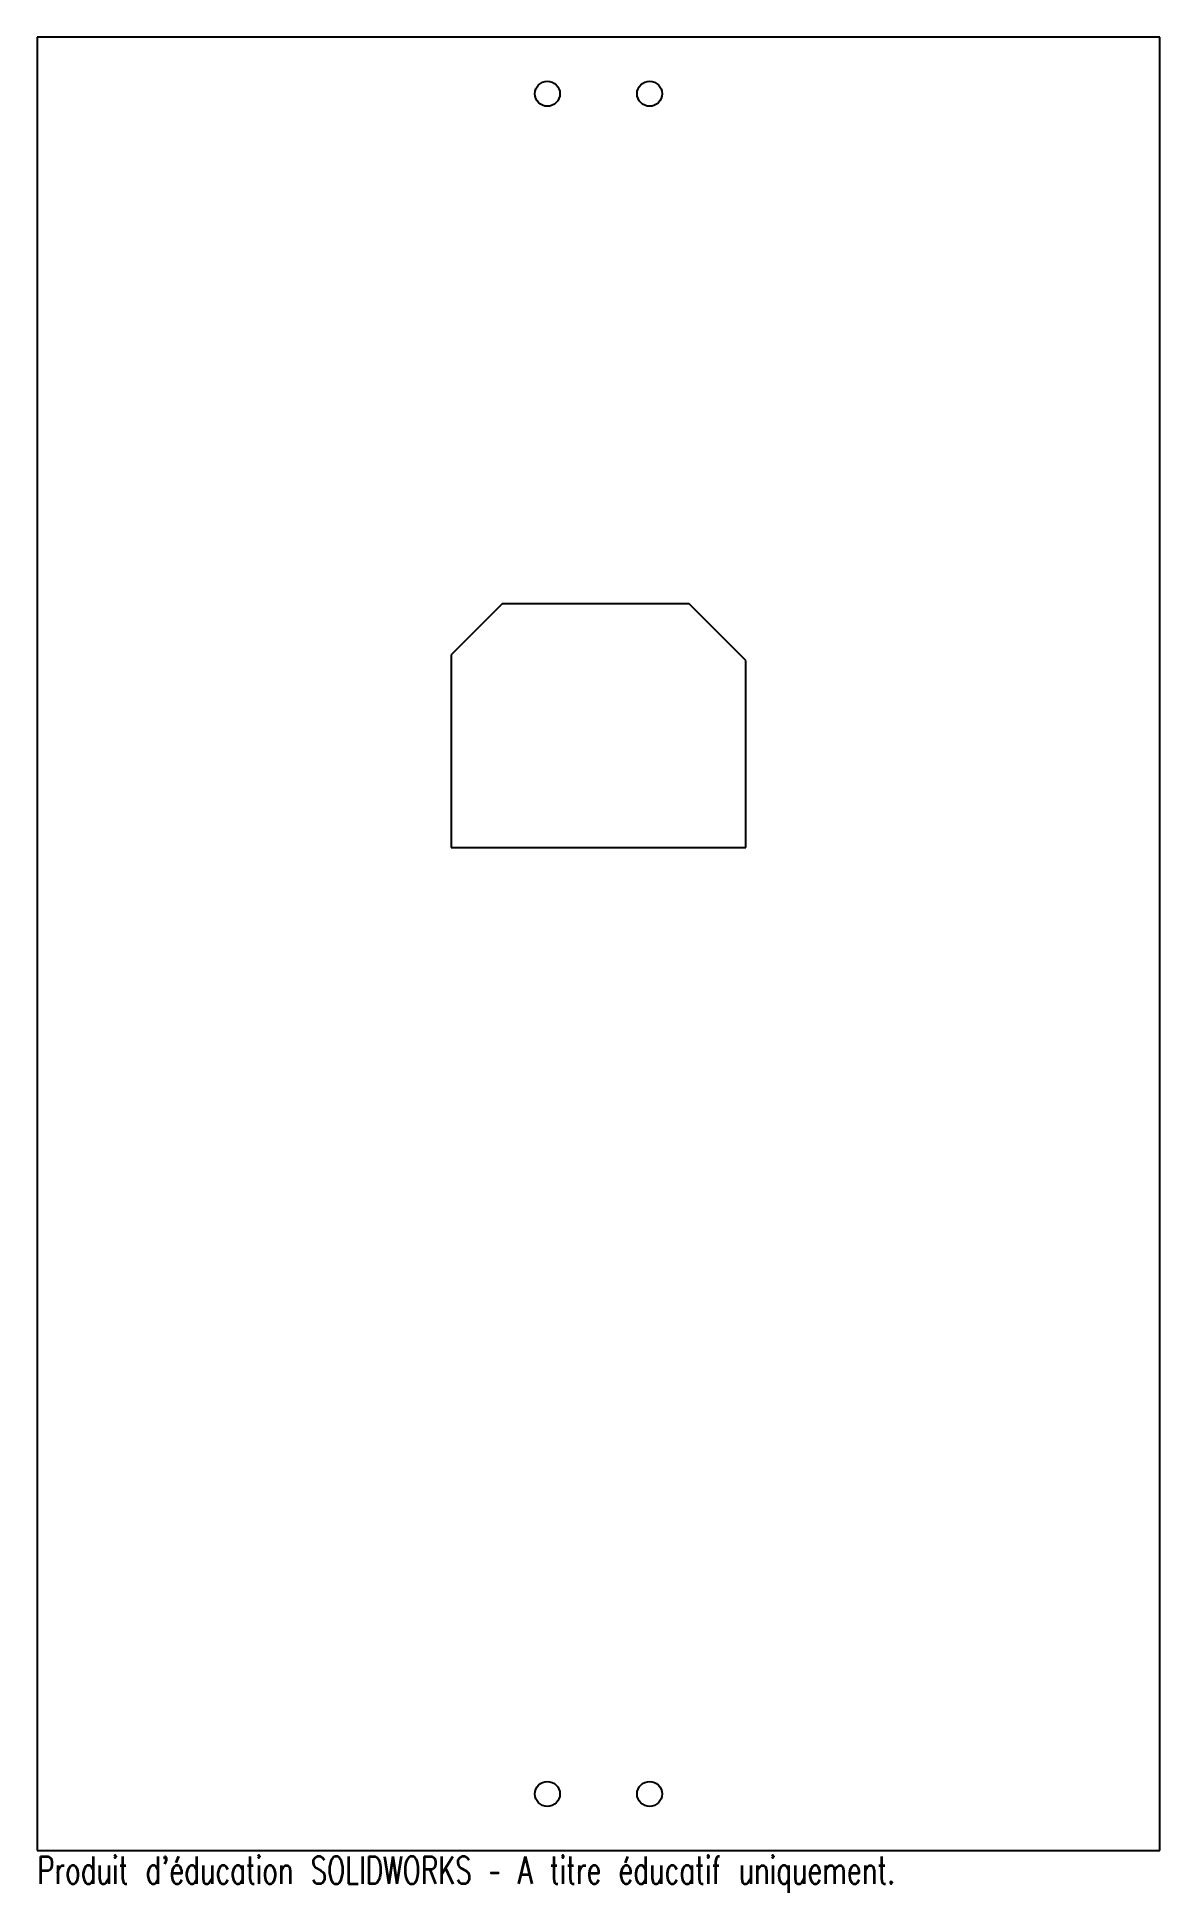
# Model space of a CAD drawing. Header units: millimetres. Extents: x -99 to 99, y -162 to 165.
import ezdxf

# ---------------------------------------------------------------- set-up
doc = ezdxf.new("R2010")
doc.units = ezdxf.units.MM
doc.styles.add('SLDTEXTSTYLE0', font='TXT', dxfattribs={"width": 0.7, "bigfont": 'bigfont'})

msp = doc.modelspace()

# ---------------------------------------------------------------- linework, layer by layer
at = {"color": 7, "linetype": 'Continuous', "lineweight": 25}
for p, q in [((99, 165), (-99, 165)), ((-99, 165), (-99, -155)), ((99, -155), (99, 165)), ((-17, 65), (-26, 56)), ((16, 65), (-17, 65)), ((26, 55), (16, 65)), ((-26, 56), (-26, 22)), ((26, 22), (26, 55)), ((-26, 22), (26, 22)), ((-99, -155), (99, -155))]:
    msp.add_line(p, q, dxfattribs=at)
for centre in [(-9, 155), (9, 155), (-9, -145), (9, -145)]:
    msp.add_circle(centre, 2.2, dxfattribs=at)

# ---------------------------------------------------------------- texts
at = {"color": 7, "linetype": 'Continuous', "insert": (-99, -156.02), "char_height": 4.8336, "attachment_point": 1, "style": 'SLDTEXTSTYLE0'}
msp.add_mtext("Produit d'éducation SOLIDWORKS – A titre éducatif uniquement.", dxfattribs=at)

doc.saveas('drawing.dxf')
